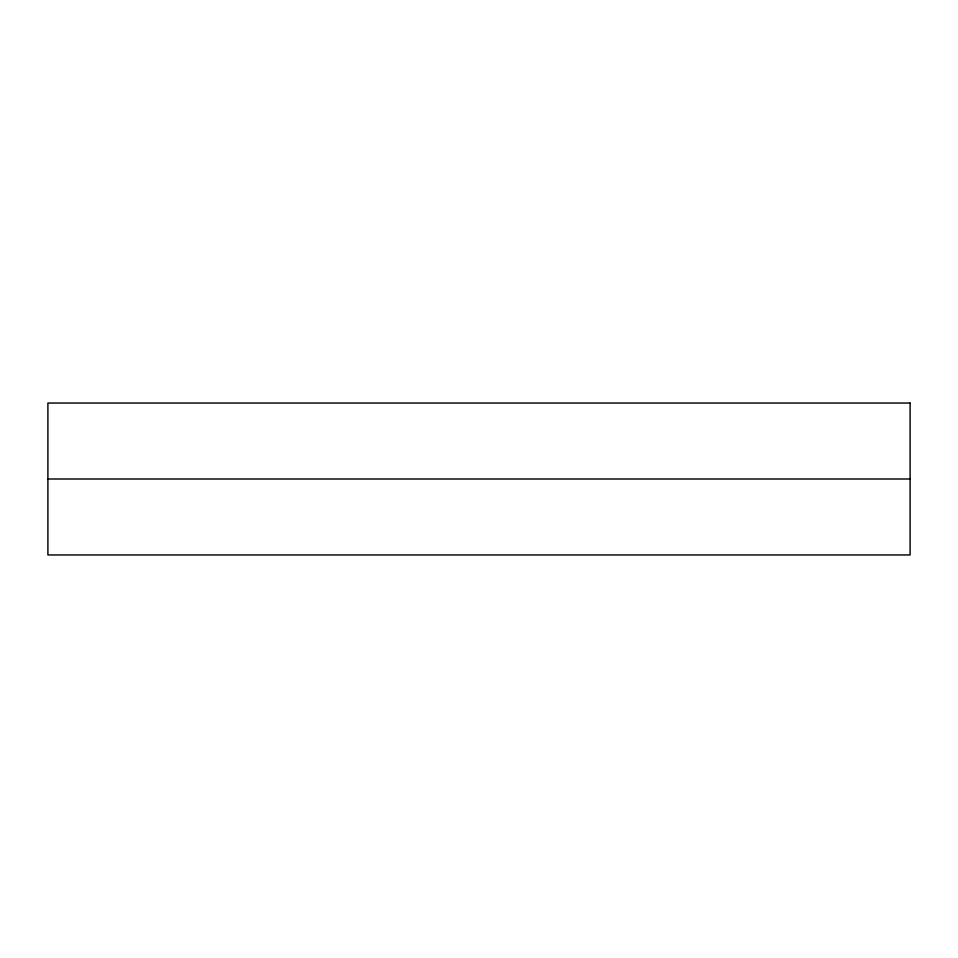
<?xml version="1.0" encoding="UTF-8"?>
<svg xmlns="http://www.w3.org/2000/svg" width="958" height="958" viewBox="0 0 958 958"><rect width="100%" height="100%" fill="white"/><g stroke="black" fill="none" stroke-linecap="round" stroke-linejoin="round"><path stroke-width="1.44" d="M47.9 479L910.1 479M910.1 403.043L47.9 403.043L47.9 554.957L910.1 554.957L910.1 403.043"/></g></svg>
